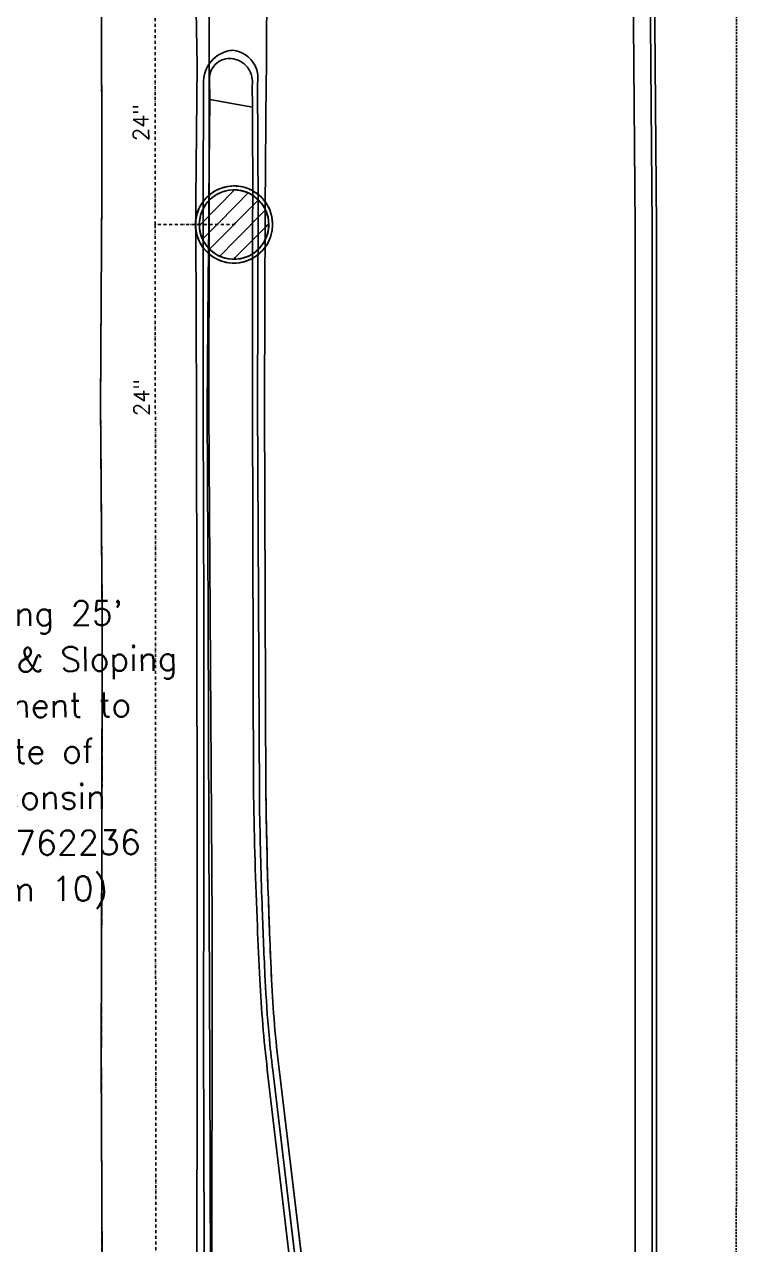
# Model space of a CAD drawing. Header units: inches. Extents: x -5728 to 15181, y 9834 to 15140.
# Drawn here: x 14141 to 15138, y 12553 to 14259 of the extents above; entities that cross this region are included whole.
import ezdxf

# ---------------------------------------------------------------- set-up
doc = ezdxf.new("R2010")
doc.units = ezdxf.units.IN
doc.header["$MEASUREMENT"] = 0
for name, pattern in [('IMPORT-CENTER2 _3_', [13.5, 9, -1.5, 1.5, -1.5]), ('IMPORT-DASHED2 _3_', [4.5, 3, -1.5]), ('IMPORT-EASEMENT', [6, 3, -0.6, 0.6, -0.6, 0.6, -0.6]), ('IMPORT-STRM', [7.8, 4.2, -1.8, 0, -1.8])]:
    doc.linetypes.add(name, pattern=pattern)
for name, color, linetype, lineweight in [('1810 S Park Street_dwg', 147, 'Continuous', 9), ('G-ANNO-MASK', 147, 'Continuous', 9), ('V-ESMT-SLOPING-E DOC 762236', 147, 'IMPORT-EASEMENT', 9), ('V-NODE-STRM-FIN-E', 147, 'Continuous', 9), ('V-ROAD-CONC-E', 147, 'Continuous', 9), ('V-ROAD-CURB-BACK-E', 147, 'Continuous', 9), ('V-ROAD-CURB-FLAG-E', 147, 'Continuous', 9), ('V-ROAD-CURB-FLOW-E', 147, 'Continuous', 9), ('V-RWAY-LINE-E', 147, 'IMPORT-DASHED2 _3_', 9), ('V-STRM-PIPE-E', 147, 'IMPORT-STRM', 9), ('V-SURV-FIGR-E', 147, 'Continuous', 9), ('V-TOPO-CNTR-E', 147, 'IMPORT-CENTER2 _3_', 9)]:
    doc.layers.add(name, color=color, linetype=linetype, lineweight=lineweight)
doc.styles.add('Simplex', font='simplex_.ttf', dxfattribs={"height": 21.6})
doc.styles.add('Simplex_1', font='simplex_.ttf', dxfattribs={"height": 34.2})

# ---------------------------------------------------------------- blocks, each defined once
blk = doc.blocks.new('1810 S Park Street_dwg-1419150-SITE PLAN')
at = {"layer": 'G-ANNO-MASK', "color": 143, "lineweight": 25}
for p, q in [((9822354.3, 5673093.4), (9822355.3, 5673089.9)), ((9822319.1, 5673033.5), (9822313, 5673032.6)), ((9822322.8, 5673034.8), (9822319.1, 5673033.5))]:
    blk.add_line(p, q, dxfattribs=at)
at = {"layer": 'G-ANNO-MASK', "color": 153, "lineweight": 25}
for p, q in [((9822259.2, 5673080.8), (9822259.2, 5673085.3)), ((9822259.2, 5673079.2), (9822259.2, 5673080.7))]:
    blk.add_line(p, q, dxfattribs=at)
at = {"layer": 'G-ANNO-MASK', "color": 153, "lineweight": 25, "flags": 128}
for points in [[(9822272.7, 5673114.2), (9822275.8, 5673117.4), (9822279.8, 5673120.3), (9822283.3, 5673122.8), (9822287.9, 5673124.9), (9822291.7, 5673126.6), (9822297.1, 5673127.9), (9822300.7, 5673128.8)], [(9822300.7, 5673128.8), (9822309.9, 5673129.2), (9822311.4, 5673129)], [(9822259.2, 5673085.3), (9822260.1, 5673089.9), (9822261, 5673094.4), (9822262.7, 5673098.8), (9822264.4, 5673103), (9822267, 5673107), (9822269.4, 5673110.7), (9822272.7, 5673114.2)], [(9822267, 5673054.4), (9822264.4, 5673058.4), (9822262.7, 5673062.6), (9822261, 5673067), (9822260.1, 5673071.5), (9822259.2, 5673076.1), (9822259.2, 5673079.2)], [(9822279.8, 5673041.1), (9822275.8, 5673044), (9822272.7, 5673047.2), (9822269.4, 5673050.6), (9822267, 5673054.4)], [(9822291.7, 5673034.8), (9822287.9, 5673036.5), (9822283.3, 5673038.6), (9822279.8, 5673041.1)], [(9822309, 5673032.2), (9822300.7, 5673032.6), (9822297.1, 5673033.5), (9822291.8, 5673034.7)]]:
    blk.add_lwpolyline(points, dxfattribs=at)
at = {"layer": 'G-ANNO-MASK', "color": 143, "lineweight": 25, "flags": 128}
for points in [[(9822311.4, 5673129), (9822313, 5673128.8), (9822319.1, 5673127.9), (9822322.8, 5673126.6), (9822327.8, 5673124.9), (9822331.5, 5673122.8), (9822335.8, 5673120.3), (9822339.1, 5673117.4), (9822342.8, 5673114.2), (9822345.5, 5673110.7), (9822348.5, 5673107), (9822350.6, 5673103), (9822352.7, 5673098.8)], [(9822352.8, 5673098.7), (9822354, 5673094.4), (9822354.3, 5673093.4)], [(9822355.3, 5673089.9), (9822355.8, 5673085.3), (9822356.2, 5673080.7), (9822355.8, 5673076.1), (9822355.3, 5673071.5)], [(9822352.3, 5673061.7), (9822350.6, 5673058.4), (9822348.5, 5673054.4), (9822345.5, 5673050.6), (9822342.8, 5673047.2), (9822339.1, 5673044), (9822335.8, 5673041.1), (9822331.5, 5673038.6), (9822327.8, 5673036.5), (9822322.8, 5673034.8)], [(9822353.9, 5673066.7), (9822352.7, 5673062.6), (9822352.3, 5673061.7)], [(9822355.3, 5673071.5), (9822354, 5673067), (9822353.9, 5673066.7)], [(9822313, 5673032.6), (9822309.9, 5673032.1), (9822309, 5673032.2)]]:
    blk.add_lwpolyline(points, dxfattribs=at)
at = {"layer": 'V-NODE-STRM-FIN-E', "color": 153, "lineweight": 25}
for p, q in [((9822260, 5673080.8), (9822308.5, 5673129.3)), ((9822255.9, 5673096.1), (9822257.5, 5673100.2)), ((9822283.7, 5673080.6), (9822310.9, 5673107.8)), ((9822253.9, 5673079.3), (9822253.9, 5673080.9)), ((9822259, 5673079.8), (9822260, 5673080.8)), ((9822259.2, 5673080.8), (9822259.2, 5673079.2)), ((9822263.4, 5673060.4), (9822282.1, 5673079)), ((9822273.2, 5673046.3), (9822305.7, 5673078.8)), ((9822282.1, 5673079), (9822283.7, 5673080.6)), ((9822305.7, 5673078.8), (9822307.3, 5673080.4)), ((9822307.3, 5673080.4), (9822310.3, 5673083.4)), ((9822287.3, 5673036.5), (9822309.7, 5673058.9)), ((9822306.7, 5673032.1), (9822309, 5673034.4))]:
    blk.add_line(p, q, dxfattribs=at)
at = {"layer": 'V-NODE-STRM-FIN-E', "color": 143, "lineweight": 25}
for p, q in [((9822310.3, 5673083.4), (9822342, 5673115.1)), ((9822310.9, 5673107.8), (9822327.9, 5673124.8)), ((9822309.7, 5673058.9), (9822351.8, 5673101)), ((9822354.3, 5673093.4), (9822352.8, 5673098.7)), ((9822353, 5673109.9), (9822354.5, 5673107.1)), ((9822309, 5673034.4), (9822352.5, 5673077.8)), ((9822352.5, 5673077.8), (9822354.1, 5673079.5)), ((9822354.1, 5673079.5), (9822356.2, 5673081.6))]:
    blk.add_line(p, q, dxfattribs=at)
at = {"layer": 'V-NODE-STRM-FIN-E', "color": 153, "lineweight": 25, "flags": 128}
for points in [[(9822257.5, 5673100.2), (9822258.6, 5673103), (9822259.6, 5673105.4), (9822263, 5673110.7), (9822265.2, 5673114.1), (9822268.4, 5673117.4), (9822272.2, 5673121.5), (9822274, 5673122.8), (9822279.4, 5673126.6), (9822280.6, 5673127.5), (9822283.5, 5673128.8), (9822284.5, 5673129.2), (9822285.8, 5673129.8), (9822289.9, 5673131.7), (9822295.9, 5673133.2), (9822299.9, 5673134.1), (9822310.2, 5673134.6), (9822311.6, 5673134.4)], [(9822300.7, 5673128.8), (9822295.2, 5673127.5), (9822291.7, 5673126.6), (9822283.3, 5673122.8), (9822281.5, 5673121.5), (9822275.8, 5673117.4), (9822272.6, 5673114.1), (9822269.4, 5673110.7), (9822266, 5673105.4), (9822264.4, 5673103), (9822261.6, 5673095.9), (9822261, 5673094.4), (9822259.3, 5673085.8), (9822259.2, 5673085.3), (9822259.2, 5673080.8)], [(9822253.9, 5673080.9), (9822253.9, 5673085.3), (9822253.9, 5673085.8), (9822255.5, 5673094.4), (9822255.8, 5673095.9), (9822255.9, 5673096.1)], [(9822255.7, 5673066.1), (9822255.5, 5673067), (9822253.9, 5673075.6), (9822253.9, 5673076.1), (9822253.9, 5673079.3)], [(9822259.2, 5673079.2), (9822259.2, 5673076.1), (9822259.3, 5673075.6), (9822261, 5673067), (9822261.6, 5673065.5), (9822264.4, 5673058.4), (9822266, 5673055.9), (9822269.4, 5673050.6), (9822272.6, 5673047.3), (9822275.8, 5673044), (9822281.5, 5673039.9), (9822283.3, 5673038.6), (9822291.7, 5673034.8)], [(9822257.2, 5673061.9), (9822255.8, 5673065.5), (9822255.7, 5673066.1)], [(9822308.8, 5673026.8), (9822299.9, 5673027.2), (9822295.9, 5673028.2), (9822289.9, 5673029.7), (9822285.8, 5673031.6), (9822284.5, 5673032.1), (9822283.5, 5673032.6), (9822280.6, 5673033.9), (9822279.4, 5673034.8), (9822274, 5673038.6), (9822272.2, 5673039.9), (9822268.4, 5673044), (9822265.2, 5673047.3), (9822263, 5673050.6), (9822259.6, 5673055.9), (9822258.6, 5673058.4), (9822257.2, 5673061.9)], [(9822291.8, 5673034.7), (9822295.2, 5673033.9), (9822300.7, 5673032.6), (9822309, 5673032.2)]]:
    blk.add_lwpolyline(points, dxfattribs=at)
at = {"layer": 'V-NODE-STRM-FIN-E', "color": 143, "lineweight": 25, "flags": 128}
for points in [[(9822311.6, 5673134.4), (9822313.6, 5673134.1), (9822320.3, 5673133.2), (9822324.5, 5673131.7), (9822330, 5673129.8), (9822331, 5673129.2), (9822331.8, 5673128.8), (9822333.3, 5673127.9), (9822338.5, 5673124.9), (9822338.9, 5673124.7), (9822344, 5673120.3), (9822346.7, 5673118), (9822349.6, 5673114.2), (9822352.9, 5673110)], [(9822352.7, 5673098.8), (9822351.7, 5673100.8), (9822348.5, 5673107), (9822346.2, 5673109.9), (9822342.8, 5673114.2), (9822338.5, 5673118), (9822335.8, 5673120.3), (9822328.2, 5673124.7), (9822327.8, 5673124.9), (9822319.1, 5673127.9), (9822313, 5673128.8)], [(9822354.5, 5673107), (9822357.7, 5673100.8), (9822358.3, 5673098.8), (9822360.6, 5673090.9), (9822360.7, 5673089.9), (9822361.6, 5673080.7), (9822360.7, 5673071.5), (9822360.6, 5673070.5), (9822358.3, 5673062.6), (9822357.7, 5673060.6), (9822354.5, 5673054.4), (9822353.7, 5673052.9)], [(9822353.9, 5673066.7), (9822355, 5673070.5), (9822355.3, 5673071.5), (9822356.2, 5673080.7), (9822355.3, 5673089.9), (9822355, 5673090.9), (9822354.3, 5673093.4)], [(9822309, 5673032.2), (9822309.9, 5673032.1), (9822319.1, 5673033.5), (9822327.8, 5673036.5), (9822328.2, 5673036.7), (9822335.8, 5673041.1), (9822338.5, 5673043.4), (9822342.8, 5673047.2), (9822346.2, 5673051.5), (9822348.5, 5673054.4), (9822351.7, 5673060.6), (9822352.3, 5673061.7)], [(9822352.3, 5673061.7), (9822352.7, 5673062.6), (9822353.9, 5673066.7)], [(9822352.1, 5673050.3), (9822349.6, 5673047.2), (9822346.7, 5673043.4), (9822344, 5673041.1), (9822338.9, 5673036.7), (9822338.5, 5673036.5), (9822333.3, 5673033.5), (9822331, 5673032.1), (9822330, 5673031.6), (9822324.5, 5673029.7), (9822320.3, 5673028.2), (9822313.6, 5673027.2)], [(9822353.7, 5673052.9), (9822353, 5673051.5), (9822352.1, 5673050.3)], [(9822313.6, 5673027.2), (9822310.2, 5673026.7), (9822308.8, 5673026.8)]]:
    blk.add_lwpolyline(points, dxfattribs=at)
at = {"layer": 'V-NODE-STRM-FIN-E', "color": 153, "lineweight": 25}
for radius, start, end in [(54, 85.7781, 158.6294), (48.6, 85.446, 179.8518), (54, 164.2531, 179.8164), (54, 158.6294, 164.2531), (54, 179.8164, 181.5278), (54, 181.5278, 195.0668), (48.6, 180, 181.7556), (48.6, 181.7556, 271.6358), (54, 195.0668, 200.4557), (54, 200.4557, 271.321)]:
    blk.add_arc((9822307.6, 5673080.7), radius, start, end, dxfattribs=at)
at = {"layer": 'V-NODE-STRM-FIN-E', "color": 143, "lineweight": 25}
for radius, start, end in [(48.6, 20.8841, 85.446), (54, 32.51, 85.7781), (48.6, 15.3695, 20.8841), (54, 29.2113, 32.51), (48.6, 0, 15.3695), (54, 0, 29.2113), (54, 329.2267, 0), (48.6, 343.3681, 0), (48.6, 271.6358, 337.3826), (48.6, 337.4198, 343.3681), (54, 271.321, 325.7453), (54, 325.7453, 329.2267)]:
    blk.add_arc((9822307.6, 5673080.7), radius, start, end, dxfattribs=at)
at = {"layer": 'V-ROAD-CONC-E', "color": 153, "lineweight": 25}
blk.add_line((9822313.9, 5673248.7), (9822275.1, 5673255.8), dxfattribs=at)
at = {"layer": 'V-ROAD-CONC-E', "color": 143, "lineweight": 25}
blk.add_line((9822334.9, 5673244.8), (9822313.9, 5673248.7), dxfattribs=at)
at = {"layer": 'V-ROAD-CURB-BACK-E', "color": 153, "lineweight": 25}
for p, q in [((9822270.8, 5673003.4), (9822272.1, 5673079.1)), ((9822272.1, 5673079.1), (9822272.1, 5673080.7)), ((9822270.8, 5673003.1), (9822270.8, 5673003.2)), ((9822891.8, 5672210.1), (9822891, 5672110.9)), ((9822860.7, 5672069.7), (9822851.9, 5670998.8)), ((9822884.7, 5672070), (9822879, 5671376.3))]:
    blk.add_line(p, q, dxfattribs=at)
at = {"layer": 'V-ROAD-CURB-BACK-E', "color": 143, "lineweight": 25}
blk.add_line((9822891, 5672110.9), (9822881.5, 5670952.5), dxfattribs=at)
at = {"layer": 'V-ROAD-CURB-BACK-E', "color": 153, "lineweight": 25, "flags": 128}
for points in [[(9822868.3, 5674211.2), (9822868.9, 5674155.4), (9822868.9, 5673072.5), (9822860.7, 5672069.7)], [(9822892.3, 5674211), (9822892.9, 5674155.6), (9822892.9, 5673072.4), (9822884.7, 5672070)], [(9822898.3, 5674210.9), (9822898.9, 5674155.6), (9822898.9, 5673072.4), (9822891.8, 5672210.1)], [(9822272.1, 5673080.7), (9822272.7, 5673115.4), (9822275.1, 5673255.8), (9822274.8, 5673284.1)], [(9822260.8, 5671441), (9822262.5, 5671612.8), (9822263.9, 5671900.8), (9822265.5, 5672227.3), (9822266.8, 5672534.8), (9822267.7, 5672823), (9822270.8, 5673003)]]:
    blk.add_lwpolyline(points, dxfattribs=at)
at = {"layer": 'V-ROAD-CURB-BACK-E', "color": 143, "lineweight": 25, "flags": 128}
for points in [[(9822333.8, 5673097.7), (9822333.9, 5673105.6), (9822334.9, 5673244.8), (9822334.5, 5673274.9)], [(9822328.3, 5672281.6), (9822331.3, 5672833.9), (9822333.8, 5673097.5)], [(9822386.7, 5671514), (9822385, 5671528.4), (9822344.5, 5671898.4)]]:
    blk.add_lwpolyline(points, dxfattribs=at)
at = {"layer": 'V-ROAD-CURB-BACK-E', "color": 153, "lineweight": 25}
for centre, radius, start, end in [((9822302.9, 5673284.7), 28.2, 127.592, 181.1056), ((9822302.9, 5673284.7), 28.2, 84.7961, 127.3072), ((9822302.5, 5673280.4), 32.5, 38.2577, 84.7739), ((9822302.5, 5673280.4), 32.5, 7.1595, 38.2577)]:
    blk.add_arc(centre, radius, start, end, dxfattribs=at)
at = {"layer": 'V-ROAD-CURB-BACK-E', "color": 143, "lineweight": 25}
for centre, radius, start, end in [((9822302.5, 5673280.4), 32.5, 350.1297, 7.1299), ((9830194.1, 5672356.6), 7866.1, 180.54631, 181.87514), ((9830194.1, 5672356.6), 7866.1, 181.87614, 182.41916), ((9824237.7, 5672104.9), 1904.4, 182.4192, 186.226)]:
    blk.add_arc(centre, radius, start, end, dxfattribs=at)
at = {"layer": 'V-ROAD-CURB-FLAG-E', "color": 153, "lineweight": 25}
for p, q in [((9822254.2, 5673080.9), (9822254.4, 5673116.4)), ((9822252.9, 5672823), (9822254.2, 5673079.3)), ((9822254.2, 5673079.3), (9822254.2, 5673080.9)), ((9822247.9, 5672085.9), (9822248.9, 5672226.4))]:
    blk.add_line(p, q, dxfattribs=at)
at = {"layer": 'V-ROAD-CURB-FLAG-E', "color": 153, "lineweight": 25, "flags": 128}
for points in [[(9822354.4, 5673282.8), (9822354.7, 5673296.1), (9822356.2, 5673435.7), (9822357.9, 5673729.3), (9822358.8, 5673895.2)], [(9822254.4, 5673116.4), (9822257.7, 5673304.2), (9822256.4, 5673431.2)], [(9822248.9, 5672226.4), (9822251.2, 5672532.3), (9822252.9, 5672823)], [(9822241, 5671114.9), (9822242.4, 5671313.1), (9822243.6, 5671615.1), (9822246.5, 5671904.5), (9822247.9, 5672085.9)]]:
    blk.add_lwpolyline(points, dxfattribs=at)
at = {"layer": 'V-ROAD-CURB-FLAG-E', "color": 143, "lineweight": 25, "flags": 128}
for points in [[(9822345.8, 5672282.1), (9822348.3, 5672830.7), (9822351.2, 5673102.8), (9822354.4, 5673282.8)], [(9822406, 5671496.7), (9822402.4, 5671527.8), (9822361, 5671898.8)]]:
    blk.add_lwpolyline(points, dxfattribs=at)
at = {"layer": 'V-ROAD-CURB-FLAG-E', "color": 143, "lineweight": 25}
for centre, radius, start, end in [((9829742.6, 5672318.1), 7396.9, 180.27874, 181.27697), ((9829742.6, 5672318.1), 7396.9, 181.27697, 182.27521), ((9824117.2, 5672094.6), 1767.1, 182.2752, 184.3179), ((9824117.2, 5672094.6), 1767.1, 184.3179, 186.3605)]:
    blk.add_arc(centre, radius, start, end, dxfattribs=at)
at = {"layer": 'V-ROAD-CURB-FLOW-E', "color": 153, "lineweight": 25}
for p, q in [((9822262.5, 5672821.8), (9822264.5, 5673079.2)), ((9822264.5, 5673079.2), (9822264.5, 5673080.8)), ((9822253.9, 5671613.1), (9822255, 5671842))]:
    blk.add_line(p, q, dxfattribs=at)
at = {"layer": 'V-ROAD-CURB-FLOW-E', "color": 143, "lineweight": 25}
blk.add_line((9822336.6, 5672281), (9822338.6, 5672830.7), dxfattribs=at)
at = {"layer": 'V-ROAD-CURB-FLOW-E', "color": 153, "lineweight": 25, "flags": 128}
for points in [[(9822264.5, 5673080.8), (9822264.8, 5673115.7), (9822266.6, 5673281.6)], [(9822260.1, 5672458.9), (9822260.7, 5672534.8), (9822262.5, 5672821.8)], [(9822255, 5671842.1), (9822255.3, 5671902), (9822258.3, 5672227.5), (9822260.1, 5672458.8)]]:
    blk.add_lwpolyline(points, dxfattribs=at)
at = {"layer": 'V-ROAD-CURB-FLOW-E', "color": 143, "lineweight": 25, "flags": 128}
for points in [[(9822338.6, 5672830.7), (9822341.6, 5673104.3), (9822342.1, 5673278.8)], [(9822417, 5671322.3), (9822402.5, 5671447.6), (9822396.9, 5671495.9), (9822393.2, 5671528.6), (9822352.2, 5671897.8)]]:
    blk.add_lwpolyline(points, dxfattribs=at)
at = {"layer": 'V-ROAD-CURB-FLOW-E', "color": 153, "lineweight": 25}
for centre, radius, start, end in [((9822311.3, 5673279.8), 44.8, 105.8798, 128.4498), ((9822311.3, 5673279.8), 44.8, 94.5947, 105.8798), ((9822303.7, 5673285.6), 39, 27.2127, 84.0732), ((9822311.3, 5673279.8), 44.8, 128.4498, 177.7616), ((9822303.7, 5673285.6), 39, 359.3046, 27.2127)]:
    blk.add_arc(centre, radius, start, end, dxfattribs=at)
at = {"layer": 'V-ROAD-CURB-FLOW-E', "color": 143, "lineweight": 25}
for centre, radius, start, end in [((9822303.7, 5673285.6), 39, 349.936, 359.3046), ((9829865.2, 5672328.6), 7528.8, 180.36193, 180.54356), ((9829865.2, 5672328.6), 7528.8, 180.54359, 181.56794), ((9829865.2, 5672328.6), 7528.8, 181.56807, 182.32235), ((9824143.2, 5672096.5), 1802.1, 182.3224, 184.7591), ((9824143.2, 5672096.5), 1802.1, 184.7598, 186.3301)]:
    blk.add_arc(centre, radius, start, end, dxfattribs=at)
at = {"layer": 'V-RWAY-LINE-E', "color": 143, "lineweight": 25}
for p, q in [((9823002.6, 5672094.5), (9823020.2, 5674210)), ((9823002.6, 5672085.7), (9823002.6, 5672094.5)), ((9823002.1, 5672033.8), (9823002.6, 5672085.7)), ((9823001.8, 5671996.1), (9823002.1, 5672033.8)), ((9823001.6, 5671965.7), (9823001.8, 5671996.1)), ((9823001.1, 5671905.7), (9823001.6, 5671965.7)), ((9823000.8, 5671876.2), (9823001.1, 5671905.7)), ((9823000.3, 5671816.2), (9823000.8, 5671876.2)), ((9823000.1, 5671785.8), (9823000.3, 5671816.2)), ((9822999.6, 5671725.8), (9823000.1, 5671785.8)), ((9822999.3, 5671696.2), (9822999.6, 5671725.8)), ((9822998.8, 5671636.2), (9822999.3, 5671696.2))]:
    blk.add_line(p, q, dxfattribs=at)
at = {"layer": 'V-STRM-PIPE-E', "color": 153, "lineweight": 25}
for p, q in [((9822197.3, 5673081.5), (9822205.9, 5674216.6)), ((9822255.8, 5673081.1), (9822257.4, 5673081.1)), ((9822257.4, 5673081.1), (9822307.6, 5673080.7))]:
    blk.add_line(p, q, dxfattribs=at)
at = {"layer": 'V-STRM-PIPE-E', "color": 153, "lineweight": 25, "flags": 128}
blk.add_lwpolyline([(9822170.2, 5669506.5), (9822197.3, 5673081.5), (9822255.8, 5673081.1)], dxfattribs=at)
at = {"layer": 'V-SURV-FIGR-E', "color": 153, "lineweight": 25}
for p, q in [((9822313.9, 5673248.7), (9822275.1, 5673255.8)), ((9822254.2, 5673079.3), (9822254.2, 5673080.9)), ((9822264.5, 5673079.2), (9822264.5, 5673080.8)), ((9822270.8, 5673003.4), (9822272.1, 5673079.1)), ((9822272.1, 5673079.1), (9822272.1, 5673080.7)), ((9822272.6, 5673079.1), (9822272.6, 5673080.7)), ((9822270.8, 5673003.1), (9822270.8, 5673003.2)), ((9822891.8, 5672210.1), (9822891, 5672110.9))]:
    blk.add_line(p, q, dxfattribs=at)
at = {"layer": 'V-SURV-FIGR-E', "color": 143, "lineweight": 25}
for p, q in [((9822334.9, 5673244.8), (9822313.9, 5673248.7)), ((9822891, 5672110.9), (9822881.5, 5670952.5)), ((9822402.4, 5671527.8), (9822361, 5671898.8)), ((9822385, 5671528.4), (9822344.5, 5671898.4)), ((9822393.2, 5671528.6), (9822352.2, 5671897.8))]:
    blk.add_line(p, q, dxfattribs=at)
at = {"layer": 'V-SURV-FIGR-E', "color": 153, "lineweight": 25, "flags": 128}
for points in [[(9822091.9, 5668983.4), (9822092.6, 5669219.7), (9822095.8, 5669527.2), (9822098, 5669827.8), (9822100, 5670133.6), (9822103, 5670422.1), (9822105.1, 5670725.7), (9822106.4, 5671024.4), (9822110.4, 5671322), (9822111, 5671626.5), (9822112.3, 5671915.3), (9822115.7, 5672225.4), (9822118.7, 5672529.1), (9822118.7, 5672831), (9822122.9, 5673125.6), (9822127, 5673733.4), (9822123.6, 5674029.5), (9822119.2, 5674217.3)], [(9822254.2, 5673080.9), (9822254.4, 5673116.4), (9822257.7, 5673304.2), (9822256.4, 5673431.2), (9822259.7, 5673728.1), (9822253.9, 5674114.5), (9822253.4, 5674216.2)], [(9822898.3, 5674210.9), (9822898.9, 5674155.6), (9822898.9, 5673072.4), (9822891.8, 5672210.1)], [(9822272.6, 5673080.7), (9822280.6, 5674011.7), (9822281.5, 5674022.9)], [(9822354.4, 5673282.8), (9822354.7, 5673296.1), (9822356.2, 5673435.7), (9822357.9, 5673729.3), (9822358.8, 5673895.2)], [(9822264.5, 5673080.8), (9822264.8, 5673115.7), (9822266.6, 5673281.6)], [(9822272.1, 5673080.7), (9822272.7, 5673115.4), (9822275.1, 5673255.8), (9822274.8, 5673284.1)], [(9822247.9, 5672085.9), (9822248.9, 5672226.4), (9822251.2, 5672532.3), (9822252.9, 5672823), (9822254.2, 5673079.3)], [(9822258.6, 5670935.6), (9822269, 5672106.8), (9822270.3, 5672822), (9822272.6, 5673079.1)], [(9822260.1, 5672458.9), (9822260.7, 5672534.8), (9822262.5, 5672821.8), (9822264.5, 5673079.2)], [(9822260.8, 5671441), (9822262.5, 5671612.8), (9822263.9, 5671900.8), (9822265.5, 5672227.3), (9822266.8, 5672534.8), (9822267.7, 5672823), (9822270.8, 5673003)], [(9822255, 5671842.1), (9822255.3, 5671902), (9822258.3, 5672227.5), (9822260.1, 5672458.8)], [(9822241, 5671114.9), (9822242.4, 5671313.1), (9822243.6, 5671615.1), (9822246.5, 5671904.5), (9822247.9, 5672085.9)], [(9822249.8, 5671072.4), (9822251.8, 5671313.2), (9822253.9, 5671613.1), (9822255, 5671842)]]:
    blk.add_lwpolyline(points, dxfattribs=at)
at = {"layer": 'V-SURV-FIGR-E', "color": 143, "lineweight": 25, "flags": 128}
for points in [[(9822345.8, 5672282.1), (9822348.3, 5672830.7), (9822351.2, 5673102.8), (9822354.4, 5673282.8)], [(9822333.8, 5673097.7), (9822333.9, 5673105.6), (9822334.9, 5673244.8), (9822334.5, 5673274.9)], [(9822336.6, 5672281), (9822338.6, 5672830.7), (9822341.6, 5673104.3), (9822342.1, 5673278.8)], [(9822328.3, 5672281.6), (9822331.3, 5672833.9), (9822333.8, 5673097.5)]]:
    blk.add_lwpolyline(points, dxfattribs=at)
at = {"layer": 'V-SURV-FIGR-E', "color": 153, "lineweight": 25}
for centre, radius, start, end in [((9822311.3, 5673279.8), 44.8, 94.5947, 128.4498), ((9822303.7, 5673285.6), 39, 27.2127, 84.0732), ((9822311.3, 5673279.8), 44.8, 128.4498, 177.7616), ((9822302.9, 5673284.7), 28.2, 127.592, 181.1056), ((9822302.9, 5673284.7), 28.2, 84.7961, 127.3072), ((9822302.5, 5673280.4), 32.5, 38.2577, 84.7739), ((9822302.5, 5673280.4), 32.5, 7.1595, 38.2577), ((9822303.7, 5673285.6), 39, 359.3046, 27.2127)]:
    blk.add_arc(centre, radius, start, end, dxfattribs=at)
at = {"layer": 'V-SURV-FIGR-E', "color": 143, "lineweight": 25}
for centre, radius, start, end in [((9822302.5, 5673280.4), 32.5, 350.1297, 7.1299), ((9822303.7, 5673285.6), 39, 349.936, 359.3046), ((9830194.1, 5672356.6), 7866.1, 180.54631, 181.87514), ((9829865.2, 5672328.6), 7528.8, 180.36193, 180.54356), ((9829742.6, 5672318.1), 7396.9, 180.27874, 182.27521), ((9829865.2, 5672328.6), 7528.8, 180.54359, 181.56794), ((9829865.2, 5672328.6), 7528.8, 181.56807, 182.32235), ((9830194.1, 5672356.6), 7866.1, 181.87614, 182.41916), ((9824237.7, 5672104.9), 1904.4, 182.4192, 186.226), ((9824143.2, 5672096.5), 1802.1, 182.3224, 184.7591), ((9824117.2, 5672094.6), 1767.1, 182.2752, 186.3605), ((9824143.2, 5672096.5), 1802.1, 184.7598, 186.3301)]:
    blk.add_arc(centre, radius, start, end, dxfattribs=at)
at = {"layer": 'V-TOPO-CNTR-E', "color": 153, "lineweight": 25, "flags": 128}
blk.add_lwpolyline([(9822091.9, 5668983.4), (9822092.6, 5669219.7), (9822095.8, 5669527.2), (9822098, 5669827.8), (9822100, 5670133.6), (9822103, 5670422.1), (9822105.1, 5670725.7), (9822106.4, 5671024.4), (9822110.4, 5671322), (9822111, 5671626.5), (9822112.3, 5671915.3), (9822115.7, 5672225.4), (9822118.7, 5672529.1), (9822118.7, 5672831), (9822122.9, 5673125.6), (9822127, 5673733.4), (9822123.6, 5674029.5), (9822119.2, 5674217.3)], dxfattribs=at)
at = {"layer": 'V-ESMT-SLOPING-E DOC 762236', "color": 7, "lineweight": 25, "insert": (9822012.5, 5672556.1), "char_height": 34.2, "width": 561.435, "attachment_point": 2, "line_spacing_factor": 1.125731, "style": 'Simplex_1'}
blk.add_mtext("Existing 25'\\PGrading & Sloping\\PEasement to\\PState of\\PWisconsin\\PDoc #762236\\P(Item 10)", dxfattribs=at)
at = {"layer": 'V-STRM-PIPE-E', "color": 7, "linetype": 'Continuous', "lineweight": 25, "char_height": 21.6, "width": 66.386, "attachment_point": 2, "rotation": 90, "line_spacing_factor": 1.125731, "style": 'Simplex'}
for insert in [(9822167.5, 5673224.3), (9822165.2, 5672839.8)]:
    blk.add_mtext('24"', dxfattribs=dict(at, insert=insert))

msp = doc.modelspace()

# ---------------------------------------------------------------- block references
at = {"layer": '1810 S Park Street_dwg', "color": 165, "lineweight": 25, "rotation": 0.4679201117280023}
msp.add_blockref('1810 S Park Street_dwg-1419150-SITE PLAN', (-9761215.3, -5739127.4), dxfattribs=at)

doc.saveas('drawing.dxf')
